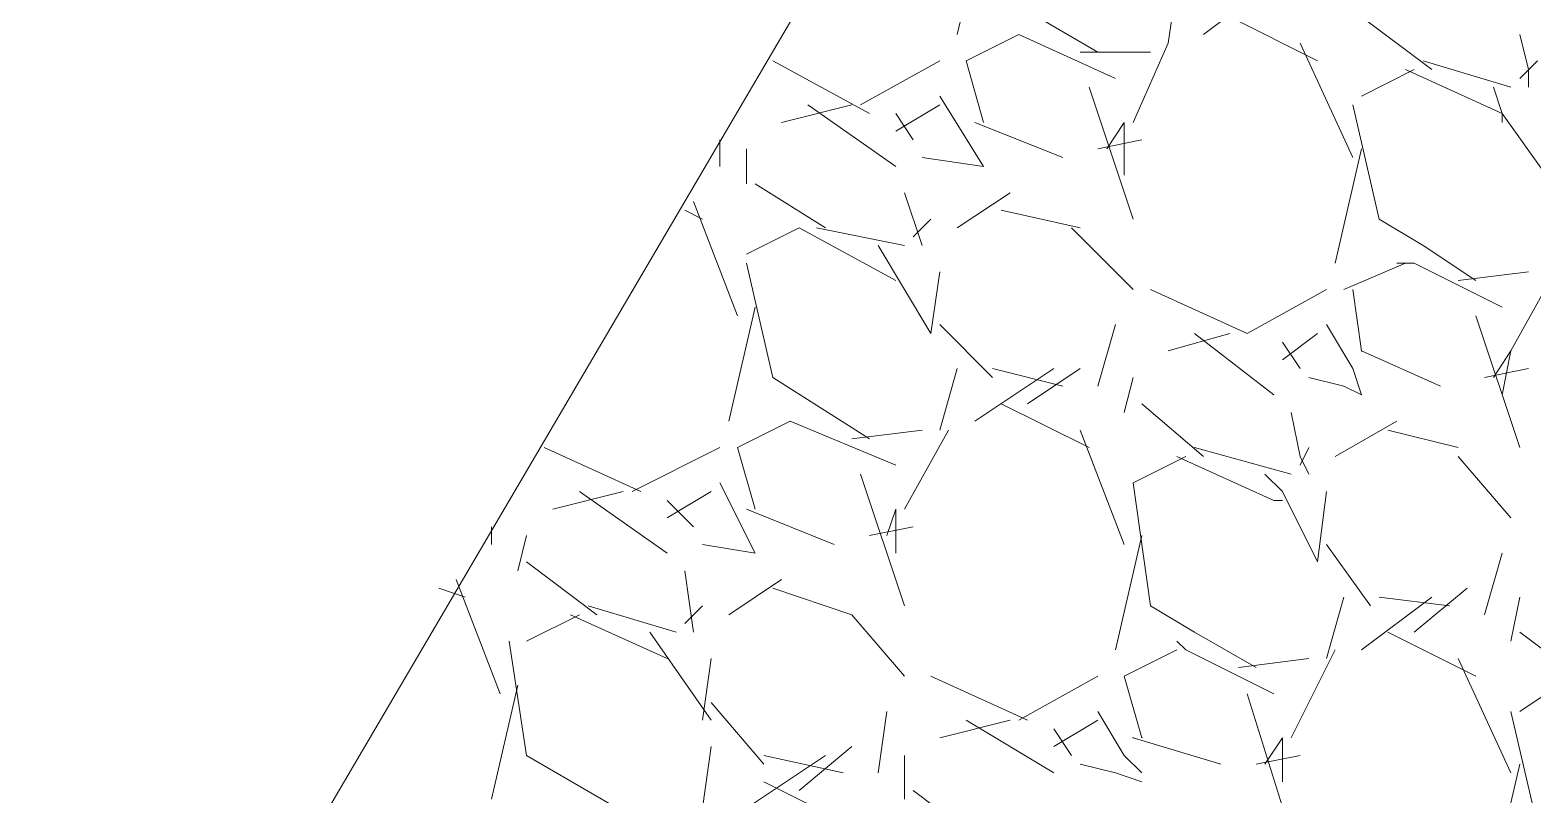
# Model space of a CAD drawing. Header units: metres. Extents: x 535260 to 535657, y 1837171 to 1837447.
# Drawn here: x 535426.015 to 535427.725, y 1837301.955 to 1837302.825 of the extents above; entities that cross this region are included whole.
import ezdxf

# ---------------------------------------------------------------- set-up
doc = ezdxf.new("R2010")
doc.units = ezdxf.units.M
doc.header["$MEASUREMENT"] = 0
doc.layers.add('Level 42', color=1, linetype='Continuous', lineweight=0)

msp = doc.modelspace()

# ---------------------------------------------------------------- linework, layer by layer
at = {"layer": 'Level 42', "color": 7, "linetype": 'Continuous', "lineweight": 0}
for p, q in [((535425.58, 1837300.62), (535428.82, 1837306.14)), ((535425.58, 1837300.62), (535428.82, 1837306.14)), ((535427.1, 1837302.95), (535427.07, 1837302.82)), ((535427.1, 1837302.95), (535427.07, 1837302.82)), ((535427.11, 1837302.87), (535427.23, 1837302.8)), ((535427.11, 1837302.87), (535427.23, 1837302.8)), ((535427.31, 1837302.81), (535427.32, 1837302.88)), ((535427.31, 1837302.81), (535427.32, 1837302.88)), ((535427.35, 1837302.82), (535427.43, 1837302.88)), ((535427.35, 1837302.82), (535427.43, 1837302.88)), ((535427.38, 1837302.84), (535427.48, 1837302.79)), ((535427.38, 1837302.84), (535427.48, 1837302.79)), ((535427.61, 1837302.78), (535427.53, 1837302.84)), ((535427.61, 1837302.78), (535427.53, 1837302.84)), ((535427.08, 1837302.79), (535427.14, 1837302.82)), ((535427.08, 1837302.79), (535427.14, 1837302.82)), ((535427.14, 1837302.82), (535427.25, 1837302.77)), ((535427.14, 1837302.82), (535427.25, 1837302.77)), ((535427.72, 1837302.78), (535427.71, 1837302.82)), ((535427.72, 1837302.78), (535427.71, 1837302.82)), ((535427.21, 1837302.8), (535427.29, 1837302.8)), ((535427.21, 1837302.8), (535427.29, 1837302.8)), ((535427.27, 1837302.72), (535427.31, 1837302.81)), ((535427.27, 1837302.72), (535427.31, 1837302.81)), ((535427.46, 1837302.81), (535427.52, 1837302.68)), ((535427.46, 1837302.81), (535427.52, 1837302.68)), ((535426.97, 1837302.73), (535426.86, 1837302.79)), ((535426.97, 1837302.73), (535426.86, 1837302.79)), ((535427.05, 1837302.79), (535426.96, 1837302.74)), ((535427.05, 1837302.79), (535426.96, 1837302.74)), ((535427.1, 1837302.72), (535427.08, 1837302.79)), ((535427.1, 1837302.72), (535427.08, 1837302.79)), ((535427.59, 1837302.78), (535427.53, 1837302.75)), ((535427.59, 1837302.78), (535427.53, 1837302.75)), ((535427.69, 1837302.73), (535427.58, 1837302.78)), ((535427.69, 1837302.73), (535427.58, 1837302.78)), ((535427.69, 1837302.73), (535427.58, 1837302.78)), ((535427.69, 1837302.73), (535427.58, 1837302.78)), ((535427.7, 1837302.76), (535427.6, 1837302.79)), ((535427.7, 1837302.76), (535427.6, 1837302.79)), ((535427.73, 1837302.79), (535427.71, 1837302.77)), ((535427.73, 1837302.79), (535427.71, 1837302.77)), ((535427.72, 1837302.76), (535427.72, 1837302.78)), ((535427.72, 1837302.76), (535427.72, 1837302.78)), ((535427.05, 1837302.75), (535427.1, 1837302.67)), ((535427.05, 1837302.75), (535427.1, 1837302.67)), ((535427.27, 1837302.61), (535427.22, 1837302.76)), ((535427.27, 1837302.61), (535427.22, 1837302.76)), ((535427.69, 1837302.73), (535427.68, 1837302.76)), ((535427.69, 1837302.73), (535427.68, 1837302.76)), ((535426.95, 1837302.74), (535426.87, 1837302.72)), ((535426.95, 1837302.74), (535426.87, 1837302.72)), ((535427, 1837302.67), (535426.9, 1837302.74)), ((535427, 1837302.67), (535426.9, 1837302.74)), ((535427, 1837302.71), (535427.05, 1837302.74)), ((535427, 1837302.71), (535427.05, 1837302.74)), ((535427.02, 1837302.7), (535427, 1837302.73)), ((535427.02, 1837302.7), (535427, 1837302.73)), ((535427.52, 1837302.74), (535427.55, 1837302.61)), ((535427.52, 1837302.74), (535427.55, 1837302.61)), ((535427.74, 1837302.66), (535427.69, 1837302.73)), ((535427.69, 1837302.72), (535427.69, 1837302.73)), ((535427.69, 1837302.72), (535427.69, 1837302.73)), ((535427.74, 1837302.66), (535427.69, 1837302.73)), ((535427.69, 1837302.72), (535427.69, 1837302.73)), ((535427.69, 1837302.72), (535427.69, 1837302.73)), ((535427.19, 1837302.68), (535427.09, 1837302.72)), ((535427.19, 1837302.68), (535427.09, 1837302.72)), ((535427.26, 1837302.72), (535427.24, 1837302.69)), ((535427.26, 1837302.72), (535427.24, 1837302.69)), ((535427.26, 1837302.72), (535427.26, 1837302.66)), ((535427.26, 1837302.72), (535427.26, 1837302.66)), ((535426.8, 1837302.7), (535426.8, 1837302.67)), ((535426.8, 1837302.7), (535426.8, 1837302.67)), ((535427.28, 1837302.7), (535427.23, 1837302.69)), ((535427.28, 1837302.7), (535427.23, 1837302.69)), ((535426.83, 1837302.69), (535426.83, 1837302.65)), ((535426.83, 1837302.69), (535426.83, 1837302.65)), ((535427.1, 1837302.67), (535427.03, 1837302.68)), ((535427.1, 1837302.67), (535427.03, 1837302.68)), ((535427.53, 1837302.69), (535427.5, 1837302.56)), ((535427.53, 1837302.69), (535427.5, 1837302.56)), ((535426.92, 1837302.6), (535426.84, 1837302.65)), ((535426.92, 1837302.6), (535426.84, 1837302.65)), ((535426.77, 1837302.63), (535426.82, 1837302.5)), ((535426.77, 1837302.63), (535426.82, 1837302.5)), ((535427.03, 1837302.58), (535427.01, 1837302.64)), ((535427.03, 1837302.58), (535427.01, 1837302.64)), ((535427.07, 1837302.6), (535427.13, 1837302.64)), ((535427.07, 1837302.6), (535427.13, 1837302.64)), ((535426.76, 1837302.62), (535426.78, 1837302.61)), ((535426.76, 1837302.62), (535426.78, 1837302.61)), ((535427.04, 1837302.61), (535427.02, 1837302.59)), ((535427.04, 1837302.61), (535427.02, 1837302.59)), ((535427.12, 1837302.62), (535427.21, 1837302.6)), ((535427.12, 1837302.62), (535427.21, 1837302.6)), ((535427.55, 1837302.61), (535427.6, 1837302.58)), ((535427.55, 1837302.61), (535427.6, 1837302.58)), ((535426.89, 1837302.6), (535426.83, 1837302.57)), ((535426.89, 1837302.6), (535426.83, 1837302.57)), ((535427, 1837302.54), (535426.89, 1837302.6)), ((535427, 1837302.54), (535426.89, 1837302.6)), ((535427, 1837302.54), (535426.89, 1837302.6)), ((535427, 1837302.54), (535426.89, 1837302.6)), ((535427.01, 1837302.58), (535426.91, 1837302.6)), ((535427.01, 1837302.58), (535426.91, 1837302.6)), ((535427.2, 1837302.6), (535427.27, 1837302.53)), ((535427.2, 1837302.6), (535427.27, 1837302.53)), ((535427.04, 1837302.48), (535426.98, 1837302.58)), ((535427.04, 1837302.48), (535426.98, 1837302.58)), ((535427.6, 1837302.58), (535427.66, 1837302.54)), ((535427.6, 1837302.58), (535427.66, 1837302.54)), ((535426.83, 1837302.56), (535426.86, 1837302.43)), ((535426.83, 1837302.56), (535426.86, 1837302.43)), ((535427.51, 1837302.53), (535427.58, 1837302.56)), ((535427.51, 1837302.53), (535427.58, 1837302.56)), ((535427.57, 1837302.56), (535427.59, 1837302.56)), ((535427.57, 1837302.56), (535427.59, 1837302.56)), ((535427.59, 1837302.56), (535427.69, 1837302.51)), ((535427.59, 1837302.56), (535427.69, 1837302.51)), ((535427.05, 1837302.55), (535427.04, 1837302.48)), ((535427.05, 1837302.55), (535427.04, 1837302.48)), ((535427.64, 1837302.54), (535427.72, 1837302.55)), ((535427.64, 1837302.54), (535427.72, 1837302.55)), ((535427.7, 1837302.46), (535427.75, 1837302.55)), ((535427.7, 1837302.46), (535427.75, 1837302.55)), ((535427.4, 1837302.48), (535427.29, 1837302.53)), ((535427.4, 1837302.48), (535427.29, 1837302.53)), ((535427.49, 1837302.53), (535427.4, 1837302.48)), ((535427.49, 1837302.53), (535427.4, 1837302.48)), ((535427.53, 1837302.46), (535427.52, 1837302.53)), ((535427.53, 1837302.46), (535427.52, 1837302.53)), ((535426.84, 1837302.51), (535426.81, 1837302.38)), ((535426.84, 1837302.51), (535426.81, 1837302.38)), ((535427.05, 1837302.49), (535427.11, 1837302.43)), ((535427.05, 1837302.49), (535427.11, 1837302.43)), ((535427.25, 1837302.49), (535427.23, 1837302.42)), ((535427.25, 1837302.49), (535427.23, 1837302.42)), ((535427.49, 1837302.49), (535427.52, 1837302.44)), ((535427.49, 1837302.49), (535427.52, 1837302.44)), ((535427.71, 1837302.35), (535427.66, 1837302.5)), ((535427.71, 1837302.35), (535427.66, 1837302.5)), ((535427.38, 1837302.48), (535427.31, 1837302.46)), ((535427.38, 1837302.48), (535427.31, 1837302.46)), ((535427.43, 1837302.41), (535427.34, 1837302.48)), ((535427.43, 1837302.41), (535427.34, 1837302.48)), ((535427.44, 1837302.45), (535427.48, 1837302.48)), ((535427.44, 1837302.45), (535427.48, 1837302.48)), ((535427.46, 1837302.44), (535427.44, 1837302.47)), ((535427.46, 1837302.44), (535427.44, 1837302.47)), ((535427.62, 1837302.42), (535427.53, 1837302.46)), ((535427.62, 1837302.42), (535427.53, 1837302.46)), ((535427.7, 1837302.46), (535427.68, 1837302.43)), ((535427.7, 1837302.46), (535427.68, 1837302.43)), ((535427.7, 1837302.46), (535427.69, 1837302.41)), ((535427.7, 1837302.46), (535427.69, 1837302.41)), ((535427.05, 1837302.37), (535427.07, 1837302.44)), ((535427.05, 1837302.37), (535427.07, 1837302.44)), ((535427.09, 1837302.38), (535427.18, 1837302.44)), ((535427.09, 1837302.38), (535427.18, 1837302.44)), ((535427.11, 1837302.44), (535427.19, 1837302.42)), ((535427.11, 1837302.44), (535427.19, 1837302.42)), ((535427.15, 1837302.4), (535427.21, 1837302.44)), ((535427.15, 1837302.4), (535427.21, 1837302.44)), ((535427.52, 1837302.44), (535427.53, 1837302.41)), ((535427.52, 1837302.44), (535427.53, 1837302.41)), ((535427.72, 1837302.44), (535427.67, 1837302.43)), ((535427.72, 1837302.44), (535427.67, 1837302.43)), ((535426.86, 1837302.43), (535426.97, 1837302.36)), ((535426.86, 1837302.43), (535426.97, 1837302.36)), ((535427.27, 1837302.43), (535427.26, 1837302.39)), ((535427.27, 1837302.43), (535427.26, 1837302.39)), ((535427.51, 1837302.42), (535427.47, 1837302.43)), ((535427.51, 1837302.42), (535427.47, 1837302.43)), ((535427.53, 1837302.41), (535427.51, 1837302.42)), ((535427.53, 1837302.41), (535427.51, 1837302.42)), ((535427.12, 1837302.4), (535427.22, 1837302.35)), ((535427.12, 1837302.4), (535427.22, 1837302.35)), ((535427.35, 1837302.34), (535427.28, 1837302.4)), ((535427.35, 1837302.34), (535427.28, 1837302.4)), ((535427.46, 1837302.34), (535427.45, 1837302.39)), ((535427.46, 1837302.34), (535427.45, 1837302.39)), ((535426.82, 1837302.35), (535426.88, 1837302.38)), ((535426.82, 1837302.35), (535426.88, 1837302.38)), ((535426.88, 1837302.38), (535427, 1837302.33)), ((535426.88, 1837302.38), (535427, 1837302.33)), ((535426.95, 1837302.36), (535427.03, 1837302.37)), ((535426.95, 1837302.36), (535427.03, 1837302.37)), ((535427.01, 1837302.28), (535427.06, 1837302.37)), ((535427.01, 1837302.28), (535427.06, 1837302.37)), ((535427.21, 1837302.37), (535427.26, 1837302.24)), ((535427.21, 1837302.37), (535427.26, 1837302.24)), ((535427.5, 1837302.34), (535427.57, 1837302.38)), ((535427.5, 1837302.34), (535427.57, 1837302.38)), ((535427.56, 1837302.37), (535427.64, 1837302.35)), ((535427.56, 1837302.37), (535427.64, 1837302.35)), ((535426.71, 1837302.3), (535426.6, 1837302.35)), ((535426.71, 1837302.3), (535426.6, 1837302.35)), ((535426.8, 1837302.35), (535426.7, 1837302.3)), ((535426.8, 1837302.35), (535426.7, 1837302.3)), ((535426.84, 1837302.28), (535426.82, 1837302.35)), ((535426.84, 1837302.28), (535426.82, 1837302.35)), ((535427.33, 1837302.34), (535427.27, 1837302.31)), ((535427.33, 1837302.34), (535427.27, 1837302.31)), ((535427.43, 1837302.29), (535427.32, 1837302.34)), ((535427.43, 1837302.29), (535427.32, 1837302.34)), ((535427.43, 1837302.29), (535427.32, 1837302.34)), ((535427.43, 1837302.29), (535427.32, 1837302.34)), ((535427.45, 1837302.32), (535427.34, 1837302.35)), ((535427.45, 1837302.32), (535427.34, 1837302.35)), ((535427.47, 1837302.35), (535427.46, 1837302.33)), ((535427.47, 1837302.35), (535427.46, 1837302.33)), ((535427.47, 1837302.32), (535427.46, 1837302.34)), ((535427.47, 1837302.32), (535427.46, 1837302.34)), ((535427.64, 1837302.34), (535427.7, 1837302.27)), ((535427.64, 1837302.34), (535427.7, 1837302.27)), ((535427.01, 1837302.17), (535426.96, 1837302.32)), ((535427.01, 1837302.17), (535426.96, 1837302.32)), ((535427.44, 1837302.3), (535427.42, 1837302.32)), ((535427.44, 1837302.3), (535427.42, 1837302.32)), ((535426.8, 1837302.31), (535426.84, 1837302.23)), ((535426.8, 1837302.31), (535426.84, 1837302.23)), ((535427.27, 1837302.31), (535427.29, 1837302.17)), ((535427.27, 1837302.31), (535427.29, 1837302.17)), ((535426.69, 1837302.3), (535426.61, 1837302.28)), ((535426.69, 1837302.3), (535426.61, 1837302.28)), ((535426.74, 1837302.23), (535426.64, 1837302.3)), ((535426.74, 1837302.23), (535426.64, 1837302.3)), ((535426.74, 1837302.27), (535426.79, 1837302.3)), ((535426.74, 1837302.27), (535426.79, 1837302.3)), ((535426.77, 1837302.26), (535426.74, 1837302.29)), ((535426.77, 1837302.26), (535426.74, 1837302.29)), ((535427.44, 1837302.29), (535427.43, 1837302.29)), ((535427.44, 1837302.29), (535427.43, 1837302.29)), ((535427.44, 1837302.29), (535427.43, 1837302.29)), ((535427.44, 1837302.29), (535427.43, 1837302.29)), ((535427.48, 1837302.22), (535427.44, 1837302.3)), ((535427.48, 1837302.22), (535427.44, 1837302.3)), ((535427.49, 1837302.3), (535427.48, 1837302.22)), ((535427.49, 1837302.3), (535427.48, 1837302.22)), ((535426.93, 1837302.24), (535426.83, 1837302.28)), ((535426.93, 1837302.24), (535426.83, 1837302.28)), ((535427, 1837302.28), (535426.99, 1837302.25)), ((535427, 1837302.28), (535426.99, 1837302.25)), ((535427, 1837302.28), (535427, 1837302.23)), ((535427, 1837302.28), (535427, 1837302.23)), ((535426.54, 1837302.26), (535426.54, 1837302.24)), ((535426.54, 1837302.26), (535426.54, 1837302.24)), ((535426.58, 1837302.25), (535426.57, 1837302.21)), ((535426.58, 1837302.25), (535426.57, 1837302.21)), ((535427.02, 1837302.26), (535426.97, 1837302.25)), ((535427.02, 1837302.26), (535426.97, 1837302.25)), ((535427.28, 1837302.25), (535427.25, 1837302.12)), ((535427.28, 1837302.25), (535427.25, 1837302.12)), ((535426.84, 1837302.23), (535426.78, 1837302.24)), ((535426.84, 1837302.23), (535426.78, 1837302.24)), ((535427.49, 1837302.24), (535427.54, 1837302.17)), ((535427.49, 1837302.24), (535427.54, 1837302.17)), ((535426.66, 1837302.16), (535426.58, 1837302.22)), ((535426.66, 1837302.16), (535426.58, 1837302.22)), ((535427.69, 1837302.23), (535427.67, 1837302.16)), ((535427.69, 1837302.23), (535427.67, 1837302.16)), ((535426.5, 1837302.2), (535426.55, 1837302.07)), ((535426.5, 1837302.2), (535426.55, 1837302.07)), ((535426.77, 1837302.14), (535426.76, 1837302.21)), ((535426.77, 1837302.14), (535426.76, 1837302.21)), ((535426.81, 1837302.16), (535426.87, 1837302.2)), ((535426.81, 1837302.16), (535426.87, 1837302.2)), ((535426.48, 1837302.19), (535426.51, 1837302.18)), ((535426.48, 1837302.19), (535426.51, 1837302.18)), ((535426.86, 1837302.19), (535426.95, 1837302.16)), ((535426.86, 1837302.19), (535426.95, 1837302.16)), ((535427.59, 1837302.14), (535427.65, 1837302.19)), ((535427.59, 1837302.14), (535427.65, 1837302.19)), ((535426.75, 1837302.14), (535426.65, 1837302.17)), ((535426.75, 1837302.14), (535426.65, 1837302.17)), ((535426.78, 1837302.17), (535426.76, 1837302.15)), ((535426.78, 1837302.17), (535426.76, 1837302.15)), ((535427.29, 1837302.17), (535427.34, 1837302.14)), ((535427.29, 1837302.17), (535427.34, 1837302.14)), ((535427.49, 1837302.11), (535427.51, 1837302.18)), ((535427.49, 1837302.11), (535427.51, 1837302.18)), ((535427.53, 1837302.12), (535427.61, 1837302.18)), ((535427.53, 1837302.12), (535427.61, 1837302.18)), ((535427.55, 1837302.18), (535427.63, 1837302.17)), ((535427.55, 1837302.18), (535427.63, 1837302.17)), ((535427.71, 1837302.18), (535427.7, 1837302.13)), ((535427.71, 1837302.18), (535427.7, 1837302.13)), ((535426.64, 1837302.16), (535426.58, 1837302.13)), ((535426.64, 1837302.16), (535426.58, 1837302.13)), ((535426.74, 1837302.11), (535426.63, 1837302.16)), ((535426.74, 1837302.11), (535426.63, 1837302.16)), ((535426.74, 1837302.11), (535426.63, 1837302.16)), ((535426.74, 1837302.11), (535426.63, 1837302.16)), ((535426.95, 1837302.16), (535427.01, 1837302.09)), ((535426.95, 1837302.16), (535427.01, 1837302.09)), ((535426.56, 1837302.13), (535426.58, 1837302)), ((535426.56, 1837302.13), (535426.58, 1837302)), ((535426.79, 1837302.04), (535426.72, 1837302.14)), ((535426.79, 1837302.04), (535426.72, 1837302.14)), ((535427.32, 1837302.13), (535427.33, 1837302.12)), ((535427.32, 1837302.13), (535427.33, 1837302.12)), ((535427.34, 1837302.14), (535427.41, 1837302.1)), ((535427.34, 1837302.14), (535427.41, 1837302.1)), ((535427.56, 1837302.14), (535427.66, 1837302.09)), ((535427.56, 1837302.14), (535427.66, 1837302.09)), ((535427.79, 1837302.08), (535427.71, 1837302.14)), ((535427.79, 1837302.08), (535427.71, 1837302.14)), ((535427.26, 1837302.09), (535427.32, 1837302.12)), ((535427.26, 1837302.09), (535427.32, 1837302.12)), ((535427.33, 1837302.12), (535427.43, 1837302.07)), ((535427.33, 1837302.12), (535427.43, 1837302.07)), ((535427.45, 1837302.02), (535427.5, 1837302.12)), ((535427.45, 1837302.02), (535427.5, 1837302.12)), ((535426.79, 1837302.11), (535426.78, 1837302.04)), ((535426.79, 1837302.11), (535426.78, 1837302.04)), ((535427.39, 1837302.1), (535427.47, 1837302.11)), ((535427.39, 1837302.1), (535427.47, 1837302.11)), ((535427.64, 1837302.11), (535427.7, 1837301.98)), ((535427.64, 1837302.11), (535427.7, 1837301.98)), ((535426.57, 1837302.08), (535426.54, 1837301.95)), ((535426.57, 1837302.08), (535426.54, 1837301.95)), ((535427.15, 1837302.04), (535427.04, 1837302.09)), ((535427.15, 1837302.04), (535427.04, 1837302.09)), ((535427.23, 1837302.09), (535427.14, 1837302.04)), ((535427.23, 1837302.09), (535427.14, 1837302.04)), ((535427.28, 1837302.02), (535427.26, 1837302.09)), ((535427.28, 1837302.02), (535427.26, 1837302.09)), ((535427.77, 1837302.09), (535427.71, 1837302.05)), ((535427.77, 1837302.09), (535427.71, 1837302.05)), ((535427.45, 1837301.91), (535427.4, 1837302.07)), ((535427.45, 1837301.91), (535427.4, 1837302.07)), ((535426.79, 1837302.06), (535426.85, 1837301.99)), ((535426.79, 1837302.06), (535426.85, 1837301.99)), ((535426.99, 1837302.05), (535426.98, 1837301.98)), ((535426.99, 1837302.05), (535426.98, 1837301.98)), ((535427.23, 1837302.05), (535427.26, 1837302)), ((535427.23, 1837302.05), (535427.26, 1837302)), ((535427.7, 1837302.05), (535427.73, 1837301.92)), ((535427.7, 1837302.05), (535427.73, 1837301.92)), ((535427.13, 1837302.04), (535427.05, 1837302.02)), ((535427.13, 1837302.04), (535427.05, 1837302.02)), ((535427.18, 1837301.98), (535427.08, 1837302.04)), ((535427.18, 1837301.98), (535427.08, 1837302.04)), ((535427.18, 1837302.01), (535427.23, 1837302.04)), ((535427.18, 1837302.01), (535427.23, 1837302.04)), ((535427.2, 1837302), (535427.18, 1837302.03)), ((535427.2, 1837302), (535427.18, 1837302.03)), ((535427.37, 1837301.99), (535427.27, 1837302.02)), ((535427.37, 1837301.99), (535427.27, 1837302.02)), ((535427.44, 1837302.02), (535427.42, 1837301.99)), ((535427.44, 1837302.02), (535427.42, 1837301.99)), ((535427.44, 1837302.02), (535427.44, 1837301.97)), ((535427.44, 1837302.02), (535427.44, 1837301.97)), ((535426.58, 1837302), (535426.7, 1837301.93)), ((535426.58, 1837302), (535426.7, 1837301.93)), ((535426.78, 1837301.94), (535426.79, 1837302.01)), ((535426.78, 1837301.94), (535426.79, 1837302.01)), ((535426.83, 1837301.94), (535426.92, 1837302)), ((535426.83, 1837301.94), (535426.92, 1837302)), ((535426.85, 1837302), (535426.94, 1837301.98)), ((535426.85, 1837302), (535426.94, 1837301.98)), ((535426.89, 1837301.96), (535426.95, 1837302.01)), ((535426.89, 1837301.96), (535426.95, 1837302.01)), ((535427.01, 1837302), (535427.01, 1837301.95)), ((535427.01, 1837302), (535427.01, 1837301.95)), ((535427.26, 1837302), (535427.28, 1837301.98)), ((535427.26, 1837302), (535427.28, 1837301.98)), ((535427.46, 1837302), (535427.41, 1837301.99)), ((535427.46, 1837302), (535427.41, 1837301.99)), ((535427.25, 1837301.98), (535427.21, 1837301.99)), ((535427.25, 1837301.98), (535427.21, 1837301.99)), ((535427.28, 1837301.97), (535427.25, 1837301.98)), ((535427.28, 1837301.97), (535427.25, 1837301.98)), ((535427.71, 1837301.99), (535427.68, 1837301.86)), ((535427.71, 1837301.99), (535427.68, 1837301.86)), ((535426.85, 1837301.97), (535426.95, 1837301.92)), ((535426.85, 1837301.97), (535426.95, 1837301.92)), ((535427.1, 1837301.9), (535427.02, 1837301.96)), ((535427.1, 1837301.9), (535427.02, 1837301.96))]:
    msp.add_line(p, q, dxfattribs=at)
for p in [(535427.53, 1837302.46), (535427.53, 1837302.46), (535427.53, 1837302.46), (535427.53, 1837302.46), (535427.27, 1837302.02), (535427.27, 1837302.02), (535427.28, 1837302.02), (535427.28, 1837302.02)]:
    msp.add_point(p, dxfattribs=at)

doc.saveas('drawing.dxf')
